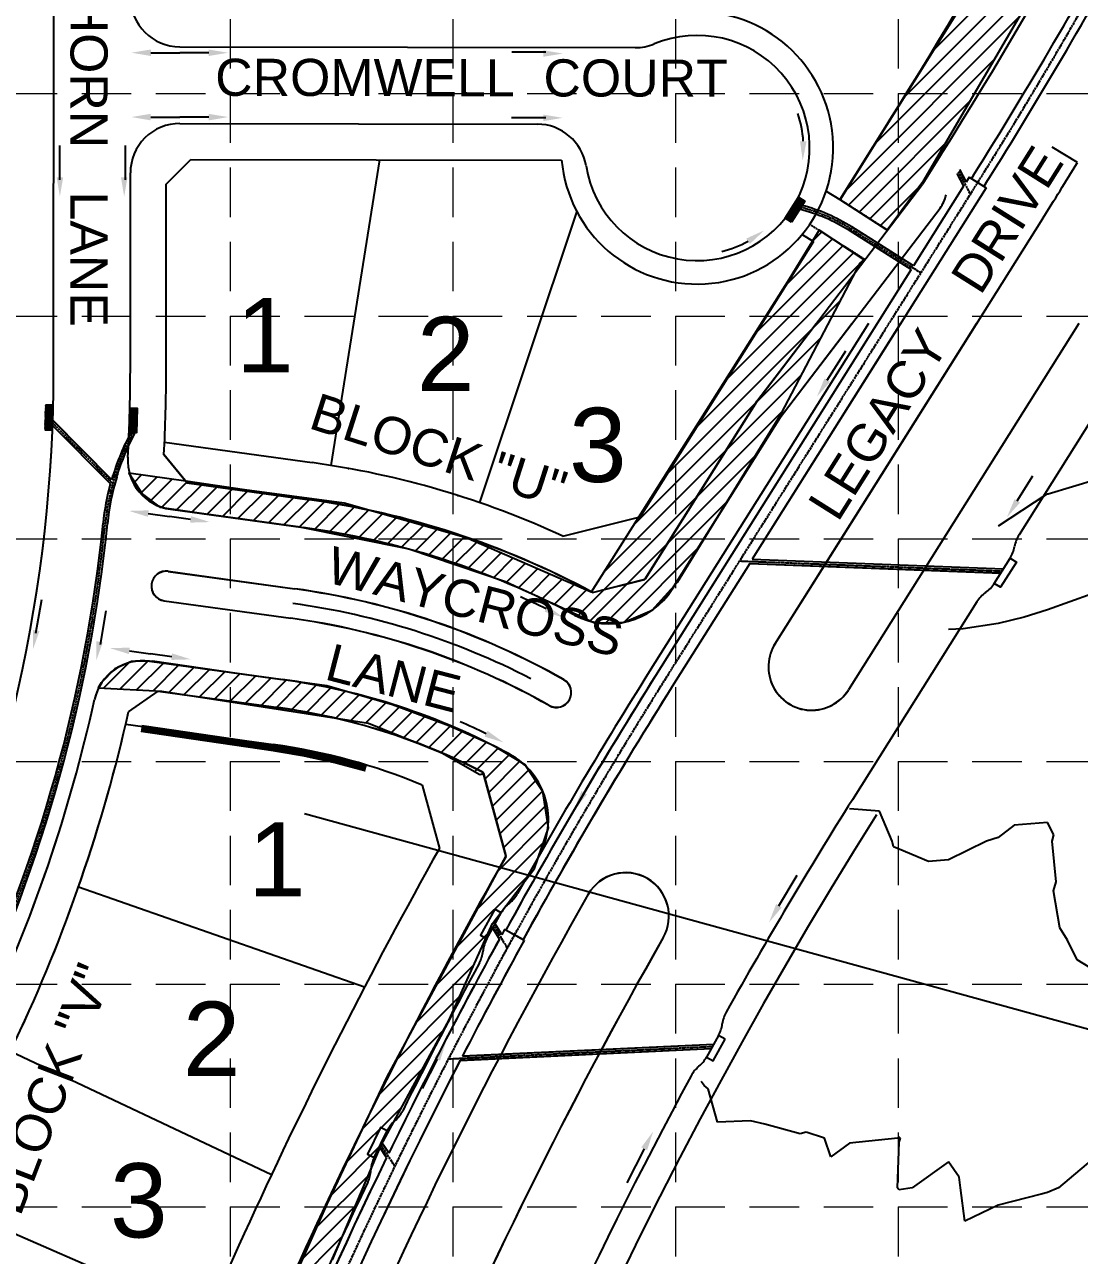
# Model space of a CAD drawing. Header units: inches. Extents: x 2468851 to 2474620, y 7110473 to 7114082.
# Drawn here: x 2473632 to 2474058.5, y 7112797.6 to 7113295 of the extents above; entities that cross this region are included whole.
import ezdxf
from ezdxf.enums import TextEntityAlignment as Align

# ---------------------------------------------------------------- set-up
doc = ezdxf.new("R2010")
doc.units = ezdxf.units.IN
doc.header["$MEASUREMENT"] = 0
for name, pattern in [('CENTER2', [1.125, 0.75, -0.125, 0.125, -0.125]), ('HIDDEN', [0.375, 0.25, -0.125]), ('PHANTOM2', [3.15, 1.9, -0.25, 0.25, -0.25, 0.25, -0.25])]:
    doc.linetypes.add(name, pattern=pattern)
for name, color, linetype in [('AROW', 250, 'Continuous'), ('BDY', 250, 'PHANTOM2'), ('BLOCKNO', 250, 'Continuous'), ('contours', 35, 'Continuous'), ('ex-pvmt', 7, 'Continuous'), ('ex-row', 1, 'Continuous'), ('ex-stm', 9, 'Continuous'), ('FLOW', 250, 'Continuous'), ('GRID', 254, 'HIDDEN'), ('LOT', 250, 'Continuous'), ('LOTNO', 250, 'Continuous'), ('PVMT', 250, 'Continuous'), ('SODDED LOT', 2, 'Continuous'), ('SROW', 250, 'Continuous'), ('STM', 1, 'Continuous'), ('STMCL', 133, 'CENTER2'), ('STRNAMES', 250, 'Continuous'), ('WALL', 21, 'HIDDEN')]:
    doc.layers.add(name, color=color, linetype=linetype)
doc.styles.get("Standard").update_dxf_attribs({"font": 'ARIAL.TTF'})
pattern_1 = [(115, (2473970.12385, 7112013.40367), (-0.226576947, -0.105654565), [])]
pattern_2 = [(115, (2473970.12386, 7112013.34193), (-0.226576947, -0.105654565), [])]

# ---------------------------------------------------------------- blocks, each defined once
blk = doc.blocks.new('1DB')
at = {"layer": 'FLOW'}
for p, q in [((6.25, 13), (20.07, 13)), ((6.25, -13.5), (20.07, -13.5))]:
    blk.add_line(p, q, dxfattribs=at)
for points in [[(7.28, 11.68), (7.28, 14.32), (-0.62, 13)], [(7.28, -14.32), (7.28, -11.68), (-0.62, -13)]]:
    blk.add_solid(points, dxfattribs=at)

msp = doc.modelspace()

# ---------------------------------------------------------------- hatches: boundary and pattern name
at = {"layer": 'ex-stm'}
h = msp.add_hatch(dxfattribs=at)
h.set_pattern_fill('ANSI31', color=5, scale=2, angle=70, style=0)
h.set_pattern_definition(pattern_1)
h.paths.add_polyline_path([(2473643.29, 7113131.15), (2473643.62, 7113141.15), (2473640.62, 7113141.24), (2473640.29, 7113131.25)])
h = msp.add_hatch(dxfattribs=at)
h.set_pattern_fill('ANSI31', color=5, scale=2, angle=70, style=0)
h.set_pattern_definition(pattern_1)
h.paths.add_polyline_path([(2473674.27, 7113130.14), (2473674.6, 7113140.13), (2473677.6, 7113140.03), (2473677.27, 7113130.04)])
at = {"layer": 'SODDED LOT', "linetype": 'Continuous'}
h = msp.add_hatch(dxfattribs=at)
h.set_pattern_fill('ANSI31', color=256, scale=40, style=0)
h.paths.add_polyline_path([(2472093.27, 7112787.68), (2472221.59, 7112787.6), (2472221.08, 7112667.42), (2472093.19, 7112666.7), (2472093.19, 7112679.12), (2472093.23, 7112787.69)])
h.paths.add_polyline_path([(2471960.54, 7112505.35), (2471959.71, 7112628.22), (2472033.69, 7112628.18), (2472034.41, 7112505.21), (2471960.54, 7112505.34)])
h.paths.add_polyline_path([(2472943.89, 7112483.19), (2472828.59, 7112440.6), (2472835.74, 7112422.59), (2472839.67, 7112413.52), (2472848.01, 7112395.55), (2472853.04, 7112385.9), (2472858.54, 7112375.56), (2472870.46, 7112355.81), (2472902.04, 7112375.66), (2472974.15, 7112421.81), (2472963.65, 7112439.45), (2472954.73, 7112457.18), (2472946.69, 7112476.09), (2472944.08, 7112483.06)])
h.paths.add_polyline_path([(2473207.06, 7112415.58), (2473209.53, 7112419.29), (2473291.23, 7112550.2), (2473277.07, 7112559.74), (2473268.68, 7112565.82), (2473245.98, 7112583.4), (2473233.38, 7112592.16), (2473227.76, 7112595.82), (2473221.45, 7112599.4), (2473212.26, 7112604.76), (2473198.38, 7112611.83), (2473179.61, 7112620.06), (2473160.96, 7112626.49), (2473143.61, 7112631.4), (2473124.73, 7112635.28), (2473119.22, 7112635.24), (2473114.46, 7112633.66), (2473110.42, 7112630.84), (2473107.89, 7112626.3), (2473106.59, 7112621.61), (2473105.41, 7112606.64), (2473105.49, 7112593.24), (2473106.92, 7112578.87), (2473109.79, 7112566.01), (2473113.82, 7112552.87), (2473118.84, 7112540.86), (2473119.62, 7112539.28), (2473125.49, 7112528.42), (2473132.54, 7112517.6), (2473154.47, 7112487.42), (2473189.13, 7112440.05), (2473207, 7112415.61)])
h.paths.add_polyline_path([(2472149.87, 7113580.61), (2472139.15, 7113587.25), (2472148.34, 7113599.5), (2472129.96, 7113617.37), (2472301.04, 7113620.95), (2472421.05, 7113670.47), (2472435.86, 7113657.7), (2472418.5, 7113656.68), (2472386.32, 7113644.43), (2472349.55, 7113630.65), (2472301.04, 7113613.8), (2472253.54, 7113608.18), (2472206.05, 7113607.67), (2472182.05, 7113606.65), (2472168.77, 7113602.57), (2472156, 7113590.31)])
h.paths.add_polyline_path([(2472770.94, 7113693.31), (2472783.83, 7113696.4), (2473029.19, 7113695.37), (2473046.2, 7113689.7), (2473045.68, 7113705.68), (2472771.46, 7113707.22)])
h.paths.add_polyline_path([(2473645.39, 7113690.66), (2473644.98, 7113704.58), (2473380.05, 7113706.22), (2473375.55, 7113692.3), (2473381.69, 7113694.76), (2473634.33, 7113693.94)])
h.paths.add_polyline_path([(2473661.81, 7113026.94), (2473687.47, 7113025.61), (2473728.46, 7113019.28), (2473771.12, 7113012.61), (2473800.78, 7113000.62), (2473816.11, 7112991.96), (2473817.62, 7112992.3), (2473826.58, 7112958.99), (2473778.33, 7112869.43), (2473754.23, 7112818.27), (2473704.86, 7112707.31), (2473675.95, 7112628.52), (2473649.37, 7112551.6), (2473609.35, 7112401.13), (2473621.99, 7112397.24), (2473660.24, 7112541.42), (2473686.99, 7112623.57), (2473721.05, 7112713.98), (2473756.54, 7112795.8), (2473776.21, 7112842.14), (2473803.69, 7112892.8), (2473821.26, 7112931.75), (2473838.19, 7112953.92), (2473843.82, 7112970.36), (2473841.57, 7112984.99), (2473834.36, 7112995.8), (2473821.75, 7113003.46), (2473803.51, 7113011.56), (2473780.76, 7113020.12), (2473754.18, 7113027.78), (2473717.91, 7113032.73), (2473683.75, 7113037.76), (2473675.22, 7113037.54), (2473668.46, 7113034.66), (2473663.02, 7113029.01)])
h.paths.add_polyline_path([(2473971.46, 7113199.84), (2473953.3, 7113211.94), (2473941.19, 7113192.09), (2473861.1, 7113065.57), (2473810.53, 7113087.5), (2473761.17, 7113101.51), (2473720.96, 7113106.99), (2473697.2, 7113110.44), (2473674.12, 7113113.74), (2473679.51, 7113105.34), (2473686.71, 7113099.95), (2473703.5, 7113097.55), (2473742.47, 7113092.16), (2473787.44, 7113083.17), (2473826.42, 7113069.98), (2473851, 7113058.59), (2473862.39, 7113053.19), (2473874.39, 7113053.49), (2473885.78, 7113058.29), (2473895.97, 7113069.68), (2473937.95, 7113137.71), (2473969.87, 7113198.61)])
h.paths.add_polyline_path([(2474189.42, 7113705.55), (2474212.71, 7113695.29), (2474173.05, 7113585.51), (2474125.46, 7113471.59), (2474078.44, 7113374.03), (2473995.24, 7113231.38), (2473980.72, 7113211.84), (2473961.73, 7113224.12), (2474019.25, 7113316.23), (2474060.01, 7113393.26), (2474123.11, 7113525), (2474155.5, 7113608.17)])
h.paths.add_polyline_path([(2472613.26, 7113048.11), (2472742.65, 7113047.89), (2472742.87, 7112984.1), (2472740.21, 7112975.02), (2472732.24, 7112966.82), (2472722.71, 7112964.61), (2472628.32, 7112964.83), (2472620.35, 7112967.71), (2472615.69, 7112974.13), (2472614.14, 7112982.33), (2472613.26, 7112995.17)])
h.paths.add_polyline_path([(2472069.94, 7112331.55), (2472070.27, 7112318.14), (2472070.57, 7112197.11), (2471996.68, 7112197.18), (2471995.85, 7112331.7), (2472070.2, 7112331.62)])
h.paths.add_polyline_path([(2472440.24, 7112197.06), (2472440.35, 7112331.72), (2472514.33, 7112331.71), (2472514.08, 7112311.45), (2472514.13, 7112197.08), (2472440.38, 7112197.08)])
h.paths.add_polyline_path([(2471733.82, 7111882.26), (2471733.82, 7111970.43), (2471868.56, 7111970.92), (2471868.33, 7111882.52), (2471840.59, 7111882.44), (2471733.92, 7111881.99)])
edge = h.paths.add_edge_path()
edge.add_line((2471343.49, 7111970.99), (2471344.1, 7111826.58))
edge.add_line((2471344.1, 7111826.58), (2471538.48, 7111827.27))
edge.add_arc((2471538.41, 7111847.27), 20, 270.2036, 360.1993)
edge.add_line((2471558.41, 7111847.34), (2471558.39, 7111971.64))
edge.add_line((2471558.39, 7111971.64), (2471343.54, 7111970.92))
edge.add_line((2471343.54, 7111970.92), (2471343.49, 7111970.99))
h.paths.add_polyline_path([(2471436.46, 7111651.34), (2471435.9, 7111795.94), (2471345.57, 7111795.65), (2471346.01, 7111779.03), (2471346.34, 7111651.2), (2471436.36, 7111651.42)])
edge = h.paths.add_edge_path()
edge.add_line((2470893.92, 7111969.77), (2470893.47, 7112114.02))
edge.add_line((2470893.47, 7112114.02), (2470801.61, 7112113.73))
edge.add_arc((2470801.67, 7112093.74), 19.99, 90.1777, 179.3767)
edge.add_line((2470781.69, 7112093.96), (2470781.61, 7112090.91))
edge.add_line((2470781.61, 7112090.91), (2470782.08, 7111968.84))
edge.add_line((2470782.08, 7111968.84), (2470894, 7111969.62))
edge.add_line((2470894, 7111969.62), (2470893.92, 7111969.77))
h.paths.add_polyline_path([(2470750.33, 7112143.41), (2470731.58, 7112143.47), (2470623.88, 7112143.12), (2470623.33, 7112319.59), (2470749.92, 7112320.06), (2470750.44, 7112143.38)])
h.paths.add_polyline_path([(2470605.1, 7111911.51), (2470605.12, 7111834.55), (2470462.4, 7111834.08), (2470462.15, 7111910.96), (2470480.76, 7111911.1), (2470605.11, 7111911.52)])
at = {"layer": 'STM'}
h = msp.add_hatch(dxfattribs=at)
h.set_pattern_fill('ANSI31', color=5, scale=2, angle=-2.7687, style=0)
h.set_pattern_definition([(42.2312630137, (-340721.54688, 127805.29266), (-0.168031175949, 0.185109491677), [])])
h.paths.add_polyline_path([(2473942.09, 7113215.18), (2473939.54, 7113216.79), (2473944.87, 7113225.25), (2473947.42, 7113223.64)])
h = msp.add_hatch(dxfattribs=at)
h.set_pattern_fill('ANSI31', color=5, scale=2, angle=70, style=0)
h.set_pattern_definition(pattern_2)
h.paths.add_polyline_path([(2473643.29, 7113131.09), (2473643.62, 7113141.08), (2473640.62, 7113141.18), (2473640.29, 7113131.19)])
h = msp.add_hatch(dxfattribs=at)
h.set_pattern_fill('ANSI31', color=5, scale=2, angle=70, style=0)
h.set_pattern_definition(pattern_2)
h.paths.add_polyline_path([(2473674.27, 7113130.07), (2473674.6, 7113140.07), (2473677.6, 7113139.97), (2473677.27, 7113129.98)])

# ---------------------------------------------------------------- linework, layer by layer
at = {"layer": 'AROW'}
for p, q in [((2473981.36, 7113255.65), (2473961.6, 7113224.26)), ((2473956.11, 7113227.72), (2473961.6, 7113224.26)), ((2473946.42, 7113210.18), (2473950.95, 7113207.33)), ((2473950.95, 7113207.33), (2473880.95, 7113096.1)), ((2473688.61, 7113126.18), (2473748.3, 7113117.96)), ((2473849.69, 7113088.22), (2473880.95, 7113096.1)), ((2473672.91, 7113012.26), (2473732.6, 7113004.03)), ((2473792.8, 7112987.63), (2473799.72, 7112962.02))]:
    msp.add_line(p, q, dxfattribs=at)
for centre, radius, start, end in [((2472360.61, 7114275.65), 1915, 327.81638, 342.64913), ((2473699.48, 7112763.8), 357.5, 65.1561, 82.152), ((2473699.48, 7112763.8), 242.5, 67.3677, 82.152), ((2475618.32, 7111942.24), 2085, 150.71847, 160.01543)]:
    msp.add_arc(centre, radius, start, end, dxfattribs=at)
at = {"layer": 'BDY', "ltscale": 300}
msp.add_line((2473745.24, 7112976.22), (2474112.94, 7112875.03), dxfattribs=at)
at = {"layer": 'contours'}
for p, q in [((2474065.57, 7113111.13, 597), (2474045.88, 7113105.25, 597)), ((2474044.96, 7113104.94, 597), (2474025.57, 7113092.22, 597)), ((2474045.57, 7113105.23, 597), (2474044.96, 7113104.94, 597)), ((2474045.88, 7113105.25, 597), (2474045.57, 7113105.23, 597)), ((2474063.68, 7113064.94, 596), (2474045.57, 7113058.43, 596)), ((2474036.16, 7113055.52, 596), (2474025.57, 7113052.98, 596)), ((2474045.57, 7113058.43, 596), (2474036.16, 7113055.52, 596)), ((2474011.46, 7113050.82, 596), (2474005.57, 7113050.51, 596)), ((2474025.57, 7113052.98, 596), (2474011.46, 7113050.82, 596)), ((2473977.7, 7112977.06, 595), (2473965.57, 7112977.99, 595)), ((2473982.82, 7112964.94, 595), (2473977.7, 7112977.06, 595)), ((2474032.11, 7112971.47, 595), (2474025.57, 7112966.46, 595)), ((2474045.57, 7112972.48, 595), (2474032.11, 7112971.47, 595)), ((2474048.13, 7112967.5, 595), (2474045.57, 7112972.48, 595)), ((2474025.57, 7112966.46, 595), (2474020.94, 7112964.94, 595)), ((2474047.4, 7112964.94, 595), (2474048.13, 7112967.5, 595)), ((2473983.29, 7112962.65, 595), (2473982.82, 7112964.94, 595)), ((2473985.57, 7112961.69, 595), (2473983.29, 7112962.65, 595)), ((2473997.45, 7112956.81, 595), (2473985.57, 7112961.69, 595)), ((2474020.94, 7112964.94, 595), (2474005.57, 7112957.5, 595)), ((2474049.12, 7112948.48, 595), (2474047.4, 7112964.94, 595)), ((2474005.57, 7112957.5, 595), (2473997.45, 7112956.81, 595)), ((2474048.02, 7112944.94, 595), (2474049.12, 7112948.48, 595)), ((2474050.61, 7112929.97, 595), (2474048.02, 7112944.94, 595)), ((2474053.65, 7112924.94, 595), (2474050.61, 7112929.97, 595)), ((2474057.6, 7112916.96, 595), (2474053.65, 7112924.94, 595)), ((2474065.57, 7112912.14, 595), (2474057.6, 7112916.96, 595)), ((2473906.83, 7112866.2, 594), (2473905.57, 7112867.86, 594)), ((2473908.33, 7112864.94, 594), (2473906.83, 7112866.2, 594)), ((2473912.11, 7112851.47, 594), (2473908.33, 7112864.94, 594)), ((2473925.57, 7112851.98, 594), (2473912.11, 7112851.47, 594)), ((2473931.25, 7112850.61, 594), (2473925.57, 7112851.98, 594)), ((2473945.57, 7112846.67, 594), (2473931.25, 7112850.61, 594)), ((2473947.99, 7112847.36, 594), (2473945.57, 7112846.67, 594)), ((2473955.41, 7112844.94, 594), (2473947.99, 7112847.36, 594)), ((2473958.01, 7112837.38, 594), (2473955.41, 7112844.94, 594)), ((2473965.57, 7112842.97, 594), (2473958.01, 7112837.38, 594)), ((2473985.05, 7112844.94, 594), (2473965.57, 7112842.97, 594)), ((2473984.9, 7112824.94, 594), (2473985.57, 7112843.39, 594)), ((2473985.57, 7112845.66, 594), (2473985.05, 7112844.94, 594)), ((2473985.63, 7112845, 594), (2473985.57, 7112845.66, 594)), ((2473985.57, 7112843.39, 594), (2473986.21, 7112844.94, 594)), ((2473986.21, 7112844.94, 594), (2473985.63, 7112845, 594)), ((2474065.57, 7112838, 594), (2474050.03, 7112824.94, 594)), ((2474005.57, 7112835.34, 594), (2473990.86, 7112824.94, 594)), ((2474009.81, 7112829.18, 594), (2474005.57, 7112835.34, 594)), ((2474010.42, 7112824.94, 594), (2474009.81, 7112829.18, 594)), ((2473985.17, 7112824.53, 594), (2473984.9, 7112824.94, 594)), ((2473985.57, 7112824.05, 594), (2473985.17, 7112824.53, 594)), ((2473990.86, 7112824.94, 594), (2473985.57, 7112824.05, 594)), ((2474012.1, 7112811.46, 594), (2474010.42, 7112824.94, 594)), ((2474042.99, 7112822.35, 594), (2474025.57, 7112817.93, 594)), ((2474045.57, 7112822.94, 594), (2474042.99, 7112822.35, 594)), ((2474050.03, 7112824.94, 594), (2474045.57, 7112822.94, 594)), ((2474025.57, 7112817.93, 594), (2474012.1, 7112811.46, 594))]:
    msp.add_line(p, q, dxfattribs=at)
at = {"layer": 'ex-pvmt'}
for p, q in [((2473643.79, 7113155.22), (2473643.79, 7113174.21)), ((2473674.79, 7113155.21), (2473674.79, 7113174.21)), ((2473973.19, 7113174.21), (2473884.58, 7113033.41)), ((2473937.46, 7113136.2), (2473966.49, 7113174.21)), ((2474058.26, 7113174.21), (2473965.06, 7113026.11)), ((2474016.91, 7113174.21), (2473967.95, 7113096.41)), ((2474087.8, 7113174.21), (2474034.08, 7113088.84)), ((2473937.46, 7113136.2), (2473893.84, 7113066.9)), ((2473691.02, 7113099.16), (2473744.68, 7113091.77)), ((2473967.95, 7113096.41), (2473935.27, 7113044.48)), ((2473690.12, 7113074.05), (2473741.27, 7113067)), ((2473688.48, 7113062.16), (2473739.63, 7113055.11)), ((2474017.03, 7113061.75), (2473966.68, 7112981.74)), ((2473682.55, 7113037.74), (2473736.21, 7113030.35))]:
    msp.add_line(p, q, dxfattribs=at)
at = {"layer": 'ex-pvmt', "color": 5}
msp.add_lwpolyline([(2474024.05, 7113069.15), (2474030.44, 7113079.31), (2474032.98, 7113077.71), (2474026.59, 7113067.56), (2474024.05, 7113069.15)], dxfattribs=at)
for points in [[(2473824.75, 7112936.07), (2473822.13, 7112937.52), (2473816.31, 7112927.02), (2473818.94, 7112925.57)], [(2473915.21, 7112885.02), (2473912.59, 7112886.48), (2473907.75, 7112877.73), (2473910.37, 7112876.27)], [(2473778.64, 7112847.92), (2473775.94, 7112849.24), (2473770.67, 7112838.46), (2473773.36, 7112837.14)]]:
    msp.add_lwpolyline(points, close=True, dxfattribs=at)
at = {"layer": 'ex-pvmt'}
for centre, radius, start, end in [((2473056.29, 7113155.37), 587.5, 334.66337, 359.98541), ((2473056.29, 7113155.37), 618.5, 356.73224, 359.98541), ((2473693.75, 7113118.97), 20, 176.7322, 262.152), ((2473699.48, 7112763.87), 331, 62.0916, 82.152), ((2474045.08, 7113081.91), 13, 147.8164, 170.4363), ((2474019.44, 7113086.23), 13, 327.8163, 350.4363), ((2473689.3, 7113068.11), 6, 82.152, 262.152), ((2473699.48, 7112763.87), 306, 60.5358, 82.152), ((2473868.45, 7113082.88), 30, 242.0916, 327.8162), ((2474028.03, 7113054.83), 13, 125.1966, 147.8164), ((2474013.05, 7113076.08), 13, 305.1966, 327.8163), ((2473699.48, 7112763.87), 294, 60.5358, 82.152), ((2473950.25, 7113035.43), 17.5, 146.7654, 327.8164), ((2473679.82, 7113017.93), 20, 82.152, 167.5695), ((2473699.48, 7112763.87), 269, 61.4244, 82.152), ((2475618.32, 7111942.3), 2048.5, 147.81622, 150.73221), ((2473847.05, 7113025.06), 6, 240.5358, 60.5358), ((2473056.29, 7113155.37), 618.5, 334.66337, 347.56952), ((2473813.8, 7112973.75), 30, 330.2479, 61.4244), ((2475618.32, 7111942.31), 1951.5, 147.81638, 150.74838), ((2473875.03, 7112934.76), 17.5, 329.8472, 149.8472), ((2475617.99, 7111942.45), 2023.14, 150.34182, 157.03603), ((2473819.98, 7112950.15), 13, 308.3894, 330.7322), ((2473836.12, 7112929.77), 13, 128.3894, 151.0385), ((2475618.32, 7111942.31), 1988.5, 150.34709, 157.00932), ((2473830.31, 7112919.27), 13, 151.0385, 174.1382), ((2473804.45, 7112921.93), 13, 331.6275, 354.1382), ((2475618.32, 7111942.3), 2048.5, 151.62753, 153.51012), ((2473927.01, 7112889.55), 13, 150.7484, 172.8736), ((2473901.21, 7112892.77), 13, 331.038, 352.8736), ((2473896.37, 7112884.02), 13, 309.632, 331.0391), ((2473912.96, 7112864), 13, 129.632, 151.6103), ((2475618.32, 7111942.31), 1951.5, 151.61026, 166.91567), ((2473773.25, 7112861.81), 13, 311.0282, 333.5101), ((2473790.31, 7112842.2), 13, 131.0282, 153.9032), ((2473785.03, 7112831.42), 13, 153.9032, 176.9551), ((2473759.07, 7112832.8), 13, 334.4075, 356.9551), ((2475618.32, 7111942.3), 2048.5, 154.4075, 159.96839)]:
    msp.add_arc(centre, radius, start, end, dxfattribs=at)
at = {"layer": 'ex-row', "color": 7}
for p, q in [((2473689.29, 7113155.21), (2473689.29, 7113174.21)), ((2473928, 7113142.77), (2473952.02, 7113174.21)), ((2473928, 7113142.77), (2473882.73, 7113070.83)), ((2473697.65, 7113109.86), (2473688.37, 7113121.2)), ((2473697.65, 7113109.86), (2473746.25, 7113103.16)), ((2473861.68, 7113065.52), (2473882.73, 7113070.83)), ((2473674.03, 7113017.24), (2473686.04, 7113025.65)), ((2473686.04, 7113025.65), (2473734.64, 7113018.95)), ((2473817.31, 7112992.83), (2473826.53, 7112958.71))]:
    msp.add_line(p, q, dxfattribs=at)
for centre, radius, start, end in [((2473056.29, 7113155.37), 633, 356.9058, 359.98541), ((2473699.48, 7112763.87), 342.5, 61.7332, 82.152), ((2473699.48, 7112763.87), 300, 62.7689, 82.152), ((2473056.29, 7113155.37), 633, 334.66337, 347.39595), ((2473699.48, 7112763.87), 257.5, 62.7689, 82.152), ((2475618.88, 7111942.19), 1940.57, 147.82227, 181.20871), ((2475618.32, 7111942.3), 2060, 150.43542, 160.01543)]:
    msp.add_arc(centre, radius, start, end, dxfattribs=at)
at = {"layer": 'ex-stm', "color": 5}
for p, q in [((2473976.74, 7113174.21), (2473887.12, 7113031.81)), ((2473986.19, 7113174.21), (2473926.24, 7113078.96)), ((2473667.17, 7113111.1), (2473643.42, 7113135.06)), ((2473666.71, 7113109.44), (2473643.35, 7113133)), ((2473669.32, 7113112.18), (2473667.64, 7113112.69)), ((2473925.17, 7113077.25), (2473893.89, 7113027.55)), ((2473925.17, 7113077.25), (2474026.71, 7113073.38)), ((2473926.24, 7113078.96), (2474027.78, 7113075.09)), ((2473824.98, 7112927.22), (2473822.3, 7112931.63)), ((2473824.01, 7112925.44), (2473821.32, 7112929.87)), ((2473834, 7112924.95), (2473826.12, 7112929.29)), ((2473808.12, 7112876.42), (2473909.67, 7112881.2)), ((2473809.05, 7112878.21), (2473910.66, 7112883)), ((2473778.39, 7112837.17), (2473775.48, 7112841.47)), ((2473779.27, 7112838.99), (2473776.37, 7112843.28))]:
    msp.add_line(p, q, dxfattribs=at)
for points in [[(2473643.29, 7113131.15), (2473643.62, 7113141.15), (2473640.62, 7113141.24), (2473640.29, 7113131.25)], [(2473674.27, 7113130.14), (2473674.6, 7113140.13), (2473677.6, 7113140.03), (2473677.27, 7113130.04)]]:
    msp.add_lwpolyline(points, close=True, dxfattribs=at)
for centre, radius, start, end in [((2473764.12, 7113083.25), 100.75, 152.2766, 163.0275), ((2473764.12, 7113083.25), 99.25, 151.8564, 163.0275), ((2473764.12, 7113083.25), 100.88, 164.9516, 174.1819), ((2473764.12, 7113083.25), 99.12, 163.0275, 174.1819), ((2473764.12, 7113083.25), 100.88, 163.0275, 163.9706), ((2473056.29, 7113155.37), 610.62, 334.66337, 354.18192), ((2473056.29, 7113155.37), 612.38, 334.66337, 354.18192), ((2475618.32, 7111942.3), 2045.5, 147.81624, 151.15785), ((2475618.32, 7111942.3), 2037.5, 147.81624, 151.15785), ((2475618.32, 7111942.3), 2046, 151.28066, 154.00694), ((2475618.32, 7111942.3), 2046, 151.15785, 151.22408), ((2475618.32, 7111942.3), 2037, 151.15785, 152.648), ((2475618.32, 7111942.3), 2037, 152.70485, 160.85739), ((2475618.32, 7111942.3), 2046, 154.06352, 160.85739)]:
    msp.add_arc(centre, radius, start, end, dxfattribs=at)
at = {"layer": 'FLOW', "color": 7}
for p, q in [((2473683.11, 7113283.59), (2473694.79, 7113283.57)), ((2473706.46, 7113283.58), (2473694.79, 7113283.57)), ((2473683.06, 7113257.59), (2473694.78, 7113257.57)), ((2473706.5, 7113257.58), (2473694.78, 7113257.57)), ((2473956.56, 7113151.31, 598), (2473964.04, 7113163.19, 598)), ((2474033.36, 7113102.48, 598), (2474039.7, 7113112.57, 598)), ((2473682.05, 7113097.37), (2473690.61, 7113096.19)), ((2473699.16, 7113095.01), (2473690.61, 7113096.19)), ((2473674.41, 7113041.89), (2473682.96, 7113040.71)), ((2473691.52, 7113039.53), (2473682.96, 7113040.71)), ((2473858.28, 7112984.54), (2473864.49, 7112995)), ((2473937.02, 7112938.89), (2473944.38, 7112951.26)), ((2473798.82, 7112876.85), (2473792.77, 7112865.04)), ((2473882.55, 7112840.67), (2473875.45, 7112826.88))]:
    msp.add_line(p, q, dxfattribs=at)
at = {"layer": 'FLOW'}
for p, q in [((2473683.11, 7113283.59), (2473694.79, 7113283.57)), ((2473706.46, 7113283.58), (2473694.79, 7113283.57)), ((2473683.06, 7113257.59), (2473694.78, 7113257.57)), ((2473706.5, 7113257.58), (2473694.78, 7113257.57)), ((2473956.56, 7113151.31, 598), (2473964.04, 7113163.19, 598)), ((2474033.36, 7113102.48, 598), (2474039.7, 7113112.57, 598)), ((2473682.05, 7113097.37), (2473690.61, 7113096.19)), ((2473699.16, 7113095.01), (2473690.61, 7113096.19)), ((2473674.41, 7113041.89), (2473682.96, 7113040.71)), ((2473691.52, 7113039.53), (2473682.96, 7113040.71)), ((2473858.28, 7112984.54), (2473864.49, 7112995)), ((2473937.02, 7112938.89), (2473944.38, 7112951.26)), ((2473798.82, 7112876.85), (2473792.77, 7112865.04)), ((2473882.55, 7112840.67), (2473875.45, 7112826.88))]:
    msp.add_line(p, q, dxfattribs=at)
at = {"layer": 'FLOW', "color": 7}
for centre, radius, start, end in [((2473903.93, 7113245.16), 43, 3.5257, 18.8116), ((2473903.93, 7113245.16), 43, 283.3586, 298.6445), ((2473699.48, 7112763.87), 328, 64.0733, 66.0652), ((2473699.48, 7112763.87), 272, 64.0213, 66.4637)]:
    msp.add_arc(centre, radius, start, end, dxfattribs=at)
at = {"layer": 'FLOW'}
for centre, radius, start, end in [((2473903.93, 7113245.16), 43, 3.5257, 18.8116), ((2473903.93, 7113245.16), 43, 283.3586, 298.6445), ((2473699.48, 7112763.87), 328, 64.0733, 66.0652), ((2473699.48, 7112763.87), 272, 64.0213, 66.4637)]:
    msp.add_arc(centre, radius, start, end, dxfattribs=at)
at = {"layer": 'FLOW', "color": 7}
for points in [[(2473683.11, 7113282.27), (2473683.11, 7113284.91), (2473675.2, 7113283.61)], [(2473706.47, 7113282.27), (2473706.46, 7113284.9), (2473714.37, 7113283.6)], [(2473683.06, 7113256.27), (2473683.06, 7113258.91), (2473675.15, 7113257.61)], [(2473706.5, 7113256.27), (2473706.5, 7113258.9), (2473714.41, 7113257.6)], [(2473948.16, 7113247.78), (2473945.53, 7113247.86), (2473946.61, 7113239.92)], [(2473925.27, 7113206.33), (2473923.8, 7113208.51), (2473931.09, 7113211.83)], [(2473957.68, 7113150.6, 598), (2473955.45, 7113152.01, 598), (2473952.35, 7113144.62, 598)], [(2474032.24, 7113103.18, 598), (2474034.47, 7113101.78, 598), (2474029.15, 7113095.8, 598)], [(2473681.87, 7113096.06), (2473682.23, 7113098.67), (2473674.23, 7113098.45)], [(2473698.98, 7113093.71), (2473699.34, 7113096.31), (2473706.99, 7113093.93)], [(2473843.48, 7113060.03), (2473842.3, 7113057.68), (2473849.96, 7113055.31)], [(2473674.23, 7113040.59), (2473674.59, 7113043.2), (2473666.58, 7113042.97)], [(2473691.34, 7113038.23), (2473691.7, 7113040.84), (2473699.34, 7113038.46)], [(2473819.21, 7113009.56), (2473818.05, 7113007.2), (2473825.71, 7113004.87)], [(2473859.42, 7112983.87), (2473857.15, 7112985.21), (2473854.25, 7112977.75)], [(2473938.15, 7112938.21), (2473935.88, 7112939.56), (2473932.98, 7112932.1)], [(2473799.99, 7112876.25), (2473797.65, 7112877.45), (2473802.42, 7112883.89)], [(2473883.72, 7112840.07), (2473881.38, 7112841.28), (2473886.17, 7112847.7)]]:
    msp.add_solid(points, dxfattribs=at)
at = {"layer": 'FLOW'}
for points in [[(2473683.11, 7113282.27), (2473683.11, 7113284.91), (2473675.2, 7113283.61)], [(2473706.47, 7113282.27), (2473706.46, 7113284.9), (2473714.37, 7113283.6)], [(2473683.06, 7113256.27), (2473683.06, 7113258.91), (2473675.15, 7113257.61)], [(2473706.5, 7113256.27), (2473706.5, 7113258.9), (2473714.41, 7113257.6)], [(2473948.16, 7113247.78), (2473945.53, 7113247.86), (2473946.61, 7113239.92)], [(2473925.27, 7113206.33), (2473923.8, 7113208.51), (2473931.09, 7113211.83)], [(2473957.68, 7113150.6, 598), (2473955.45, 7113152.01, 598), (2473952.35, 7113144.62, 598)], [(2474032.24, 7113103.18, 598), (2474034.47, 7113101.78, 598), (2474029.15, 7113095.8, 598)], [(2473681.87, 7113096.06), (2473682.23, 7113098.67), (2473674.23, 7113098.45)], [(2473698.98, 7113093.71), (2473699.34, 7113096.31), (2473706.99, 7113093.93)], [(2473843.48, 7113060.03), (2473842.3, 7113057.68), (2473849.96, 7113055.31)], [(2473674.23, 7113040.59), (2473674.59, 7113043.2), (2473666.58, 7113042.97)], [(2473691.34, 7113038.23), (2473691.7, 7113040.84), (2473699.34, 7113038.46)], [(2473819.21, 7113009.56), (2473818.05, 7113007.2), (2473825.71, 7113004.87)], [(2473859.42, 7112983.87), (2473857.15, 7112985.21), (2473854.25, 7112977.75)], [(2473938.15, 7112938.21), (2473935.88, 7112939.56), (2473932.98, 7112932.1)], [(2473799.99, 7112876.25), (2473797.65, 7112877.45), (2473802.42, 7112883.89)], [(2473883.72, 7112840.07), (2473881.38, 7112841.28), (2473886.17, 7112847.7)]]:
    msp.add_solid(points, dxfattribs=at)
at = {"layer": 'GRID', "color": 252, "linetype": 'HIDDEN', "lineweight": 0, "ltscale": 80}
for p, q in [((2473715.16, 7113987.19), (2473715.16, 7110836.8)), ((2473805.16, 7113987.19), (2473805.16, 7110836.8)), ((2473895.16, 7113987.19), (2473895.16, 7110836.8)), ((2473985.16, 7113987.19), (2473985.16, 7110836.8)), ((2468945.16, 7113267.19), (2474525.16, 7113267.19)), ((2468945.16, 7113177.19), (2474525.16, 7113177.19)), ((2468945.16, 7113087.19), (2474525.16, 7113087.19)), ((2468945.16, 7112997.19), (2474525.16, 7112997.19)), ((2468945.16, 7112907.19), (2474525.16, 7112907.19)), ((2468945.16, 7112817.19), (2474525.16, 7112817.19))]:
    msp.add_line(p, q, dxfattribs=at)
at = {"layer": 'LOT'}
for p, q in [((2473755.92, 7113116.82), (2473775.67, 7113240.35)), ((2473855.24, 7113219.53), (2473815.89, 7113101.82)), ((2473855.24, 7113219.53), (2473815.9, 7113101.82)), ((2473653.84, 7112946.46), (2473769.45, 7112906.05)), ((2473626.33, 7112880.05), (2473731.92, 7112830.34)), ((2473598.74, 7112819.06), (2473705.79, 7112772.58))]:
    msp.add_line(p, q, dxfattribs=at)
at = {"layer": 'PVMT'}
for p, q in [((2473643.79, 7113155.16), (2473643.91, 7113647.14)), ((2473694.79, 7113286.01), (2473878.91, 7113285.65)), ((2473694.85, 7113255.01), (2473839.29, 7113254.73)), ((2474057.67, 7113239.25), (2474047.42, 7113245.5)), ((2473674.79, 7113155.15), (2473674.81, 7113235.01)), ((2473937.46, 7113136.14), (2474002.13, 7113220.8)), ((2474043.56, 7113216.5), (2473967.95, 7113096.35)), ((2473937.46, 7113136.14), (2473893.84, 7113066.84)), ((2473691.02, 7113099.1), (2473744.68, 7113091.7)), ((2473967.95, 7113096.35), (2473935.27, 7113044.42)), ((2473690.12, 7113073.99), (2473741.27, 7113066.94)), ((2473688.48, 7113062.1), (2473739.63, 7113055.05)), ((2473682.55, 7113037.68), (2473736.21, 7113030.28))]:
    msp.add_line(p, q, dxfattribs=at)
for centre, radius, start, end in [((2473694.83, 7113306.01), 20, 179.9854, 269.8893), ((2473903.93, 7113245.1), 45.5, 189.1139, 112.4215), ((2473878.95, 7113305.65), 20, 269.8893, 292.4215), ((2473694.81, 7113235.01), 20, 89.8893, 179.9854), ((2473839.26, 7113234.73), 20, 9.1139, 89.8893), ((2472360.61, 7114275.65), 1988.5, 327.81611, 328.58732), ((2473991.8, 7113228.69), 13, 322.6218, 348.7457), ((2473056.29, 7113155.31), 587.5, 334.66337, 359.98541), ((2473056.29, 7113155.31), 618.5, 356.73224, 359.98541), ((2473693.75, 7113118.91), 20, 176.7322, 262.152), ((2473699.48, 7112763.8), 331, 62.0916, 82.152), ((2473689.3, 7113068.04), 6, 82.152, 262.152), ((2473699.48, 7112763.8), 306, 60.5358, 82.152), ((2473868.45, 7113082.82), 30, 242.0916, 327.8162), ((2473699.48, 7112763.8), 294, 60.5358, 82.152), ((2473950.25, 7113035.37), 17.5, 146.7654, 327.8164), ((2473679.82, 7113017.87), 20, 82.152, 167.5695), ((2473699.48, 7112763.8), 269, 61.4244, 82.152), ((2473847.05, 7113025), 6, 240.5358, 60.5358), ((2473056.29, 7113155.31), 618.5, 334.66337, 347.56952), ((2473813.8, 7112973.69), 30, 330.2479, 61.4244), ((2473875.03, 7112934.7), 17.5, 329.8472, 149.8472), ((2475618.32, 7111942.24), 1988.5, 150.34709, 157.00932)]:
    msp.add_arc(centre, radius, start, end, dxfattribs=at)
at = {"layer": 'SODDED LOT'}
for points in [[(2474189.42, 7113705.55), (2474212.71, 7113695.29), (2474173.05, 7113585.51), (2474125.46, 7113471.59), (2474078.44, 7113374.03), (2473995.24, 7113231.38), (2473980.72, 7113211.84), (2473961.73, 7113224.12), (2474019.25, 7113316.23), (2474060.01, 7113393.26), (2474123.11, 7113525), (2474155.5, 7113608.17)], [(2473971.46, 7113199.84), (2473953.3, 7113211.94), (2473941.19, 7113192.09), (2473861.1, 7113065.57), (2473810.53, 7113087.5), (2473761.17, 7113101.51), (2473720.96, 7113106.99), (2473697.2, 7113110.44), (2473674.12, 7113113.74), (2473679.51, 7113105.34), (2473686.71, 7113099.95), (2473703.5, 7113097.55), (2473742.47, 7113092.16), (2473787.44, 7113083.17), (2473826.42, 7113069.98), (2473851, 7113058.59), (2473862.39, 7113053.19), (2473874.39, 7113053.49), (2473885.78, 7113058.29), (2473895.97, 7113069.68), (2473937.95, 7113137.71), (2473969.87, 7113198.61)]]:
    msp.add_lwpolyline(points, close=True, dxfattribs=at)
msp.add_lwpolyline([(2473756.54, 7112795.8), (2473776.21, 7112842.14), (2473803.69, 7112892.8), (2473821.26, 7112931.75), (2473838.19, 7112953.92), (2473843.82, 7112970.36), (2473841.57, 7112984.99), (2473834.36, 7112995.8), (2473821.75, 7113003.46), (2473803.51, 7113011.56), (2473780.76, 7113020.12), (2473754.18, 7113027.78), (2473717.91, 7113032.73), (2473683.75, 7113037.76), (2473675.22, 7113037.54), (2473668.46, 7113034.66), (2473663.02, 7113029.01), (2473661.81, 7113026.94), (2473687.47, 7113025.61), (2473728.46, 7113019.28), (2473771.12, 7113012.61), (2473800.78, 7113000.62), (2473816.11, 7112991.96), (2473817.62, 7112992.3), (2473826.58, 7112958.99), (2473778.33, 7112869.43), (2473754.23, 7112818.27), (2473704.86, 7112707.31)], dxfattribs=at)
at = {"layer": 'SROW'}
for p, q in [((2473689.31, 7113230.52), (2473699.31, 7113240.5)), ((2473699.31, 7113240.5), (2473849.15, 7113240.21)), ((2474002.52, 7113242.34), (2473995.05, 7113230.48)), ((2473689.29, 7113155.15), (2473689.31, 7113230.52)), ((2473928, 7113142.7), (2473995.05, 7113230.48)), ((2473928, 7113142.7), (2473882.73, 7113070.77)), ((2473697.65, 7113109.79), (2473688.37, 7113121.14)), ((2473697.65, 7113109.79), (2473746.25, 7113103.1)), ((2473861.68, 7113065.46), (2473882.73, 7113070.77)), ((2473674.03, 7113017.18), (2473686.04, 7113025.59)), ((2473686.04, 7113025.59), (2473734.64, 7113018.89)), ((2473817.31, 7112992.76), (2473826.53, 7112958.65))]:
    msp.add_line(p, q, dxfattribs=at)
for centre, radius, start, end in [((2472360.61, 7114275.65), 1940, 327.81638, 342.87808), ((2473903.93, 7113245.1), 55, 185.1052, 89.8893), ((2473056.29, 7113155.31), 633, 356.9058, 359.98541), ((2473699.48, 7112763.8), 342.5, 61.7332, 82.152), ((2473056.29, 7113155.31), 633, 334.66337, 347.39595), ((2473699.48, 7112763.8), 257.5, 62.7689, 82.152), ((2475618.32, 7111942.24), 2060, 150.43542, 160.01543)]:
    msp.add_arc(centre, radius, start, end, dxfattribs=at)
at = {"layer": 'STM', "color": 5}
for p, q in [((2474008.96, 7113234.76), (2474011.66, 7113229.64)), ((2474010.04, 7113236.47), (2474012.74, 7113231.36)), ((2474015.63, 7113234.07), (2474014.81, 7113232.77)), ((2474020.74, 7113229.04), (2473926.24, 7113078.9)), ((2474011.66, 7113229.64), (2473991.42, 7113197.48)), ((2474013.96, 7113233.3), (2474012.74, 7113231.36)), ((2474013.96, 7113233.3), (2474020.74, 7113229.04)), ((2474020.71, 7113230.88), (2474019.89, 7113229.57)), ((2473990.49, 7113196), (2473965.48, 7113211.74)), ((2473991.42, 7113197.48), (2473966.41, 7113213.22)), ((2473990.49, 7113196), (2473887.12, 7113031.75)), ((2473667.17, 7113111.04), (2473643.42, 7113135)), ((2473666.71, 7113109.37), (2473643.35, 7113132.94)), ((2473669.32, 7113112.12), (2473667.64, 7113112.63)), ((2473925.17, 7113077.19), (2473893.89, 7113027.49)), ((2473925.17, 7113077.19), (2474026.71, 7113073.31)), ((2473926.24, 7113078.9), (2474027.78, 7113075.02)), ((2473824.98, 7112927.15), (2473822.3, 7112931.57)), ((2473824.01, 7112925.38), (2473821.32, 7112929.81)), ((2473834, 7112924.88), (2473826.12, 7112929.23)), ((2473808.12, 7112876.35), (2473909.67, 7112881.14)), ((2473809.05, 7112878.15), (2473910.66, 7112882.94)), ((2473778.39, 7112837.11), (2473775.48, 7112841.41)), ((2473779.27, 7112838.92), (2473776.37, 7112843.22))]:
    msp.add_line(p, q, dxfattribs=at)
at = {"layer": 'STM', "color": 5, "linetype": 'HIDDEN'}
for p, q in [((2473980.89, 7113211.94), (2473961.6, 7113224.26)), ((2473971.75, 7113199.98), (2473949.44, 7113214.23))]:
    msp.add_line(p, q, dxfattribs=at)
at = {"layer": 'STM', "color": 5}
for points in [[(2473942.09, 7113215.18), (2473939.54, 7113216.79), (2473944.87, 7113225.25), (2473947.42, 7113223.64)], [(2473643.29, 7113131.09), (2473643.62, 7113141.08), (2473640.62, 7113141.18), (2473640.29, 7113131.19)], [(2473674.27, 7113130.07), (2473674.6, 7113140.07), (2473677.6, 7113139.97), (2473677.27, 7113129.98)]]:
    msp.add_lwpolyline(points, close=True, dxfattribs=at)
for centre, radius, start, end in [((2472360.61, 7114275.65), 1955.5, 327.8161, 331.49174), ((2472360.61, 7114275.65), 1961.5, 327.8161, 331.49174), ((2473928.66, 7113153.24), 69.12, 57.8161, 76.0478), ((2473928.66, 7113153.24), 70.88, 57.8161, 75.5824), ((2473764.12, 7113083.18), 100.75, 152.2766, 163.0275), ((2473764.12, 7113083.18), 99.25, 151.8564, 163.0275), ((2473764.12, 7113083.18), 100.88, 164.9516, 174.1819), ((2473764.12, 7113083.18), 99.12, 163.0275, 174.1819), ((2473764.12, 7113083.18), 100.88, 163.0275, 163.9706), ((2473056.29, 7113155.31), 610.62, 334.66337, 354.18192), ((2473056.29, 7113155.31), 612.38, 334.66337, 354.18192), ((2475618.32, 7111942.24), 2045.5, 147.81624, 151.15785), ((2475618.32, 7111942.24), 2037.5, 147.81624, 151.15785), ((2475618.32, 7111942.24), 2046, 151.28066, 154.00694), ((2475618.32, 7111942.24), 2046, 151.15785, 151.22408), ((2475618.32, 7111942.24), 2037, 151.15785, 152.648), ((2475618.32, 7111942.24), 2037, 152.70485, 160.85739), ((2475618.32, 7111942.24), 2046, 154.06352, 160.85739)]:
    msp.add_arc(centre, radius, start, end, dxfattribs=at)
at = {"layer": 'STMCL', "color": 5}
for p, q in [((2474009.5, 7113235.62), (2474014.36, 7113226.41)), ((2474017.55, 7113231.49), (2473890.5, 7113029.62)), ((2473994.34, 7113194.61), (2473965.95, 7113212.48)), ((2473667.65, 7113109.49), (2473643.38, 7113133.97)), ((2473921.09, 7113078.22), (2474027.25, 7113074.17)), ((2473827.12, 7112921.94), (2473821.81, 7112930.69)), ((2473803.4, 7112877.01), (2473910.17, 7112882.04)), ((2473781.74, 7112833.71), (2473775.93, 7112842.32))]:
    msp.add_line(p, q, dxfattribs=at)
for centre, radius, start, end in [((2472360.61, 7114275.65), 1958.5, 327.78212, 343.52484), ((2473928.66, 7113153.24), 70, 57.8164, 75.8121), ((2473764.12, 7113083.18), 100, 152.0683, 174.1819), ((2473056.29, 7113155.31), 611.5, 334.66337, 354.18192), ((2475618.32, 7111942.24), 2041.5, 147.81624, 160.85739)]:
    msp.add_arc(centre, radius, start, end, dxfattribs=at)
at = {"layer": 'WALL', "color": 4, "linetype": 'Continuous', "const_width": 3}
msp.add_lwpolyline([(2473679.18, 7113010.53), (2473732.16, 7113002.78, -0.034749), (2473770.13, 7112994.5, -2.145394)], format="xyb", dxfattribs=at)
at = {"layer": 'WALL', "color": 4, "linetype": 'Continuous'}
for p in [(2473762.94, 7113115.63), (2473807.19, 7113104.69)]:
    msp.add_point(p, dxfattribs=at)

# ---------------------------------------------------------------- block references
at = {"layer": 'FLOW', "color": 7}
for p, rotation in [((2473849.03, 7113270.27), 179.8892943573995), ((2473659.31, 7113226.02), 89.98540615341985), ((2473648.28, 7113040.68), 79.96912406362992)]:
    msp.add_blockref('1DB', p, dxfattribs=dict(at, rotation=rotation))
at = {"layer": 'FLOW'}
for p, rotation in [((2473849.03, 7113270.27), 179.8892943573995), ((2473659.31, 7113226.02), 89.98540615341985), ((2473648.28, 7113040.68), 79.96912406362992)]:
    msp.add_blockref('1DB', p, dxfattribs=dict(at, rotation=rotation))

# ---------------------------------------------------------------- texts
at = {"layer": 'BLOCKNO'}
for s, rotation, p in [('BLOCK "U"', 342.1922, (2473799.48, 7113122.87)), ('BLOCK "V"', 69.0508, (2473642.12, 7112864.97))]:
    msp.add_text(s, height=15, rotation=rotation, dxfattribs=at).set_placement(p, align=Align.MIDDLE)
at = {"layer": 'LOTNO'}
for s, p in [('1', (2473729.21, 7113169.45)), ('2', (2473802.3, 7113162.1)), ('3', (2473863.79, 7113125.13)), ('1', (2473734.03, 7112957.63)), ('2', (2473707.65, 7112885.36)), ('3', (2473678.21, 7112819.84))]:
    msp.add_text(s, height=30, dxfattribs=at).set_placement(p, align=Align.MIDDLE)
at = {"layer": 'STRNAMES', "color": 7}
for s, rotation, p in [('POWDER   HORN   LANE', 269.9854, (2473650.63, 7113418.43)), ('CROMWELL  COURT', 359.8893, (2473709.08, 7113266.2)), ('LEGACY    DRIVE', 57.8162, (2473960.81, 7113093.49)), ('WAYCROSS', 345.484, (2473753.21, 7113069.83)), ('LANE', 345.484, (2473752.81, 7113030.53))]:
    msp.add_text(s, height=15, rotation=rotation, dxfattribs=at).set_placement(p)

doc.saveas('drawing.dxf')
